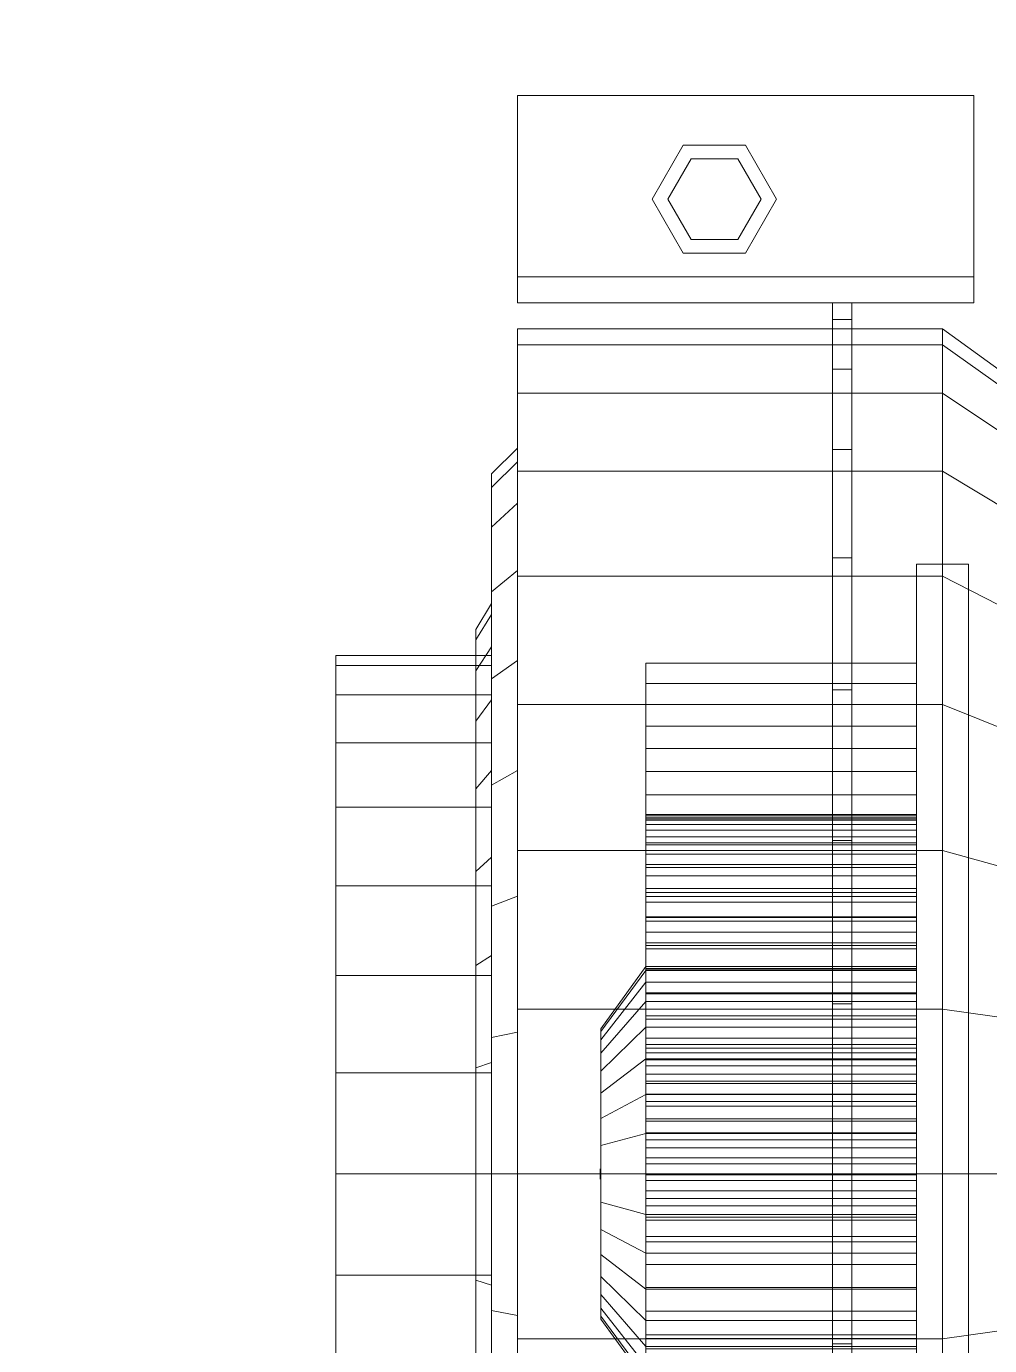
# Model space of a CAD drawing. Header units: millimetres. Extents: x -92759 to 184353, y -15225 to 86714.
# Drawn here: x 53342.9 to 53528.7, y 31057.3 to 31311.7 of the extents above; entities that cross this region are included whole.
import ezdxf

# ---------------------------------------------------------------- set-up
doc = ezdxf.new("R2010")
doc.units = ezdxf.units.MM
doc.layers.add('A-PATT-CONC', color=8, linetype='Continuous')
doc.layers.add('M-ACMV-EAF', color=86, linetype='Continuous')
for name, color, linetype, lineweight in [('HFI 9MM FPB', 94, 'Continuous', 5), ('M-ACMV_FAF', 86, 'Continuous', 9), ('M-ACMV_FCU-1', 86, 'Continuous', 9)]:
    doc.layers.add(name, color=color, linetype=linetype, lineweight=lineweight)

# ---------------------------------------------------------------- blocks, each defined once
blk = doc.blocks.new('RCP_B8L2')
at = {"layer": 'A-PATT-CONC'}
h = blk.add_hatch(dxfattribs=at)
h.set_pattern_fill('ANSI37', color=256, scale=189, angle=45)
h.set_pattern_definition([(90, (-399843.07, -181027.3), (-600.075, 0), []), (180, (-399843.07, -181027.3), (-6e-14, -600.075), [])])
h.paths.add_polyline_path([(-398043.07, -182227.3), (-396843.07, -182227.3), (-396843.07, -183427.3), (-398043.07, -183427.3)], flags=16)
h.paths.add_polyline_path([(-399843.07, -181027.3), (-390243.07, -181027.3), (-390243.07, -189427.3), (-398043.07, -189427.3), (-398043.07, -193627.3), (-399843.07, -193627.3)])
at = {"layer": 'HFI 9MM FPB'}
h = blk.add_hatch(dxfattribs=at)
h.set_pattern_fill('ANSI33', color=256, scale=50)
h.set_pattern_definition([(45, (-381589.02, -647239), (-224.5064, 224.5064), []), (45, (-381364.5, -647239), (-224.5064, 224.5064), [158.75, -79.375])])
h.paths.add_polyline_path([(-397818.07, -194027.3), (-400118.07, -194027.3), (-400118.07, -180627.3), (-389968.07, -180627.3), (-389968.07, -188227.3), (-389818.07, -188227.3), (-389818.07, -180627.3), (-382818.07, -180627.3), (-382818.07, -190027.3), (-397218.07, -190027.3), (-397218.07, -189577.3), (-397818.07, -189577.3)])
h.paths.add_polyline_path([(-399843.07, -181027.3), (-390243.07, -181027.3), (-390243.07, -189427.3), (-398043.07, -189427.3), (-398043.07, -193627.3), (-399843.07, -193627.3)], flags=16)
h.paths.add_polyline_path([(-389318.07, -181127.3), (-383318.07, -181127.3), (-383318.07, -189527.3), (-389318.07, -189527.3)], flags=16)
blk = doc.blocks.new('A$C7b6f4c33')
at = {"layer": 'M-ACMV_FAF', "linetype": 'ByBlock', "lineweight": 5}
for points, invisible_edges in [([(43, 90.400002, -10.400002), (33, 90.400002, -10.400002), (33, 325.599998, -10.400002), (43, 325.599998, -10.400002)], 1), ([(43, 325.599998, -77.599998), (33, 325.599998, -77.599998), (33, 90.400002, -77.599998), (43, 90.400002, -77.599998)], 1), ([(-44, 235.312645, -181.309939), (-44, 261.575681, -173.343135), (-44, 270.377399, -194.592364), (-44, 239.799722, -203.868001)], 14), ([(-44, 261.575681, 85.343135), (-44, 235.312645, 93.309939), (-44, 239.799722, 115.868001), (-44, 270.377399, 106.592364)], 14), ([(-49, 227.509032, -142.078528), (-49, 246.268343, -136.387953), (-49, 259.662263, -168.723737), (-49, 234.337193, -176.406013)], 14), ([(-49, 246.268343, 48.387953), (-49, 227.509032, 54.078528), (-49, 234.337193, 88.406013), (-49, 259.662263, 80.723737)], 14), ([(-52, 227.509032, -142.078528), (-52, 246.268343, -136.387953), (-52, 248.18176, -141.007351), (-52, 228.484484, -146.982454)], 14), ([(-52, 246.268343, 48.387953), (-52, 227.509032, 54.078528), (-52, 228.484484, 58.982454), (-52, 248.18176, 53.007351)], 14), ([(-79, 225.558129, -132.270675), (-79, 242.441509, -127.149158), (-79, 246.268343, -136.387953), (-79, 227.509032, -142.078528)], 14), ([(-79, 242.441509, 39.149158), (-79, 225.558129, 44.270675), (-79, 227.509032, 54.078528), (-79, 246.268343, 48.387953)], 14), ([(-44, 208, -184), (-44, 235.312645, -181.309939), (-44, 239.799722, -203.868001), (-44, 208, -207)], 14), ([(-44, 235.312645, 93.309939), (-44, 208, 96), (-44, 208, 119), (-44, 239.799722, 115.868001)], 14), ([(-49, 208, -144), (-49, 227.509032, -142.078528), (-49, 234.337193, -176.406013), (-49, 208, -179)], 14), ([(-49, 227.509032, 54.078528), (-49, 208, 56), (-49, 208, 91), (-49, 234.337193, 88.406013)], 14), ([(-27.900001, 235.461988, -49.462529), (-27.900001, 236, -44), (-27.900001, 208, -44)], 14), ([(-27.900001, 236, -44), (-27.900001, 235.461988, -38.537471), (-27.900001, 208, -44)], 14), ([(-27.900001, 233.868627, -54.715136), (-27.900001, 235.461988, -49.462529), (-27.900001, 208, -44)], 14), ([(-27.900001, 235.461988, -38.537471), (-27.900001, 233.868627, -33.284864), (-27.900001, 208, -44)], 14), ([(-27.900001, 231.281149, -59.555967), (-27.900001, 233.868627, -54.715136), (-27.900001, 208, -44)], 14), ([(-27.900001, 233.868627, -33.284864), (-27.900001, 231.281149, -28.444033), (-27.900001, 208, -44)], 14), ([(-27.900001, 227.79899, -63.79899), (-27.900001, 231.281149, -59.555967), (-27.900001, 208, -44)], 14), ([(-27.900001, 231.281149, -28.444033), (-27.900001, 227.79899, -24.20101), (-27.900001, 208, -44)], 14), ([(-79, 208, -134), (-79, 225.558129, -132.270675), (-79, 227.509032, -142.078528), (-79, 208, -144)], 14), ([(-79, 225.558129, 44.270675), (-79, 208, 46), (-79, 208, 56), (-79, 227.509032, 54.078528)], 14), ([(-52, 208, -144), (-52, 227.509032, -142.078528), (-52, 228.484484, -146.982454), (-52, 208, -149)], 14), ([(-52, 227.509032, 54.078528), (-52, 208, 56), (-52, 208, 61), (-52, 228.484484, 58.982454)], 14), ([(-27.900001, 223.555967, -67.281149), (-27.900001, 227.79899, -63.79899), (-27.900001, 208, -44)], 14), ([(-27.900001, 227.79899, -24.20101), (-27.900001, 223.555967, -20.718851), (-27.900001, 208, -44)], 14), ([(-27.900001, 218.715136, -69.868627), (-27.900001, 223.555967, -67.281149), (-27.900001, 208, -44)], 14), ([(-27.900001, 223.555967, -20.718851), (-27.900001, 218.715136, -18.131373), (-27.900001, 208, -44)], 14), ([(-27.900001, 213.462529, -71.461988), (-27.900001, 218.715136, -69.868627), (-27.900001, 208, -44)], 14), ([(-27.900001, 218.715136, -18.131373), (-27.900001, 213.462529, -16.538012), (-27.900001, 208, -44)], 14), ([(-27.900001, 208, -72), (-27.900001, 213.462529, -71.461988), (-27.900001, 208, -44)], 14), ([(-27.900001, 213.462529, -16.538012), (-27.900001, 208, -16), (-27.900001, 208, -44)], 14), ([(-28.000001, 208.980785, -44.19509), (-28.000001, 209, -44), (-28.000001, 208, -44)], 14), ([(-28.000001, 209, -44), (-28.000001, 208.980785, -43.80491), (-28.000001, 208, -44)], 14), ([(-28.000001, 208.92388, -44.382683), (-28.000001, 208.980785, -44.19509), (-28.000001, 208, -44)], 14), ([(-28.000001, 208.980785, -43.80491), (-28.000001, 208.92388, -43.617317), (-28.000001, 208, -44)], 14), ([(-28.000001, 208.83147, -44.55557), (-28.000001, 208.92388, -44.382683), (-28.000001, 208, -44)], 14), ([(-28.000001, 208.92388, -43.617317), (-28.000001, 208.83147, -43.44443), (-28.000001, 208, -44)], 14), ([(-28.000001, 208.707107, -44.707107), (-28.000001, 208.83147, -44.55557), (-28.000001, 208, -44)], 14), ([(-28.000001, 208.83147, -43.44443), (-28.000001, 208.707107, -43.292893), (-28.000001, 208, -44)], 14), ([(-28.000001, 208.55557, -44.83147), (-28.000001, 208.707107, -44.707107), (-28.000001, 208, -44)], 14), ([(-28.000001, 208.707107, -43.292893), (-28.000001, 208.55557, -43.16853), (-28.000001, 208, -44)], 14), ([(-79, 208, 46), (-79, 190.441871, 44.270675), (-79, 188.490968, 54.078528), (-79, 208, 56)], 14), ([(-79, 190.441871, -132.270675), (-79, 208, -134), (-79, 208, -144), (-79, 188.490968, -142.078528)], 14), ([(-52, 208, 56), (-52, 188.490968, 54.078528), (-52, 187.515516, 58.982454), (-52, 208, 61)], 14), ([(-52, 188.490968, -142.078528), (-52, 208, -144), (-52, 208, -149), (-52, 187.515516, -146.982454)], 14), ([(-49, 208, 56), (-49, 188.490968, 54.078528), (-49, 181.662807, 88.406013), (-49, 208, 91)], 14), ([(-49, 188.490968, -142.078528), (-49, 208, -144), (-49, 208, -179), (-49, 181.662807, -176.406013)], 14), ([(-44, 208, 96), (-44, 180.687355, 93.309939), (-44, 176.200278, 115.868001), (-44, 208, 119)], 14), ([(-44, 180.687355, -181.309939), (-44, 208, -184), (-44, 208, -207), (-44, 176.200278, -203.868001)], 14), ([(-28.000001, 208.382683, -44.92388), (-28.000001, 208.55557, -44.83147), (-28.000001, 208, -44)], 14), ([(-28.000001, 208.55557, -43.16853), (-28.000001, 208.382683, -43.07612), (-28.000001, 208, -44)], 14), ([(-28.000001, 208.19509, -44.980785), (-28.000001, 208.382683, -44.92388), (-28.000001, 208, -44)], 14), ([(-28.000001, 208.382683, -43.07612), (-28.000001, 208.19509, -43.019215), (-28.000001, 208, -44)], 14), ([(-28.000001, 208, -45), (-28.000001, 208.19509, -44.980785), (-28.000001, 208, -44)], 14), ([(-28.000001, 208.19509, -43.019215), (-28.000001, 208, -43), (-28.000001, 208, -44)], 14), ([(-28.000001, 208, -43), (-28.000001, 207.80491, -43.019215), (-28.000001, 208, -44)], 14), ([(-28.000001, 207.80491, -43.019215), (-28.000001, 207.617317, -43.07612), (-28.000001, 208, -44)], 14), ([(-28.000001, 207.617317, -43.07612), (-28.000001, 207.44443, -43.16853), (-28.000001, 208, -44)], 14), ([(-28.000001, 207.44443, -43.16853), (-28.000001, 207.292893, -43.292893), (-28.000001, 208, -44)], 14), ([(-28.000001, 207.292893, -43.292893), (-28.000001, 207.16853, -43.44443), (-28.000001, 208, -44)], 14), ([(-28.000001, 207.16853, -43.44443), (-28.000001, 207.07612, -43.617317), (-28.000001, 208, -44)], 14), ([(-28.000001, 207.07612, -43.617317), (-28.000001, 207.019215, -43.80491), (-28.000001, 208, -44)], 14), ([(-28.000001, 207.019215, -43.80491), (-28.000001, 207, -44), (-28.000001, 208, -44)], 14), ([(-28.000001, 207, -44), (-28.000001, 207.019215, -44.19509), (-28.000001, 208, -44)], 14), ([(-28.000001, 207.019215, -44.19509), (-28.000001, 207.07612, -44.382683), (-28.000001, 208, -44)], 14), ([(-28.000001, 207.07612, -44.382683), (-28.000001, 207.16853, -44.55557), (-28.000001, 208, -44)], 14), ([(-28.000001, 207.16853, -44.55557), (-28.000001, 207.292893, -44.707107), (-28.000001, 208, -44)], 14), ([(-28.000001, 207.292893, -44.707107), (-28.000001, 207.44443, -44.83147), (-28.000001, 208, -44)], 14), ([(-28.000001, 207.44443, -44.83147), (-28.000001, 207.617317, -44.92388), (-28.000001, 208, -44)], 14), ([(-28.000001, 207.617317, -44.92388), (-28.000001, 207.80491, -44.980785), (-28.000001, 208, -44)], 14), ([(-28.000001, 207.80491, -44.980785), (-28.000001, 208, -45), (-28.000001, 208, -44)], 14), ([(-27.900001, 208, -16), (-27.900001, 202.537471, -16.538012), (-27.900001, 208, -44)], 14), ([(-27.900001, 202.537471, -16.538012), (-27.900001, 197.284864, -18.131373), (-27.900001, 208, -44)], 14), ([(-27.900001, 197.284864, -18.131373), (-27.900001, 192.444033, -20.718851), (-27.900001, 208, -44)], 14), ([(-27.900001, 192.444033, -20.718851), (-27.900001, 188.20101, -24.20101), (-27.900001, 208, -44)], 14), ([(-27.900001, 188.20101, -24.20101), (-27.900001, 184.718851, -28.444033), (-27.900001, 208, -44)], 14), ([(-27.900001, 184.718851, -28.444033), (-27.900001, 182.131373, -33.284864), (-27.900001, 208, -44)], 14), ([(-27.900001, 182.131373, -33.284864), (-27.900001, 180.538012, -38.537471), (-27.900001, 208, -44)], 14), ([(-27.900001, 180.538012, -38.537471), (-27.900001, 180, -44), (-27.900001, 208, -44)], 14), ([(-27.900001, 180, -44), (-27.900001, 180.538012, -49.462529), (-27.900001, 208, -44)], 14), ([(-27.900001, 180.538012, -49.462529), (-27.900001, 182.131373, -54.715136), (-27.900001, 208, -44)], 14), ([(-27.900001, 182.131373, -54.715136), (-27.900001, 184.718851, -59.555967), (-27.900001, 208, -44)], 14), ([(-27.900001, 184.718851, -59.555967), (-27.900001, 188.20101, -63.79899), (-27.900001, 208, -44)], 14), ([(-27.900001, 188.20101, -63.79899), (-27.900001, 192.444033, -67.281149), (-27.900001, 208, -44)], 14), ([(-27.900001, 192.444033, -67.281149), (-27.900001, 197.284864, -69.868627), (-27.900001, 208, -44)], 14), ([(-27.900001, 197.284864, -69.868627), (-27.900001, 202.537471, -71.461988), (-27.900001, 208, -44)], 14), ([(-27.900001, 202.537471, -71.461988), (-27.900001, 208, -72), (-27.900001, 208, -44)], 14), ([(-79, 190.441871, 44.270675), (-79, 173.558491, 39.149158), (-79, 169.731657, 48.387953), (-79, 188.490968, 54.078528)], 14), ([(-79, 173.558491, -127.149158), (-79, 190.441871, -132.270675), (-79, 188.490968, -142.078528), (-79, 169.731657, -136.387953)], 14), ([(-52, 188.490968, 54.078528), (-52, 169.731657, 48.387953), (-52, 167.81824, 53.007351), (-52, 187.515516, 58.982454)], 14), ([(-52, 169.731657, -136.387953), (-52, 188.490968, -142.078528), (-52, 187.515516, -146.982454), (-52, 167.81824, -141.007351)], 14), ([(-49, 188.490968, 54.078528), (-49, 169.731657, 48.387953), (-49, 156.337737, 80.723737), (-49, 181.662807, 88.406013)], 14), ([(-49, 169.731657, -136.387953), (-49, 188.490968, -142.078528), (-49, 181.662807, -176.406013), (-49, 156.337737, -168.723737)], 14), ([(-44, 180.687355, 93.309939), (-44, 154.424319, 85.343135), (-44, 145.622601, 106.592364), (-44, 176.200278, 115.868001)], 14), ([(-44, 154.424319, -173.343135), (-44, 180.687355, -181.309939), (-44, 176.200278, -203.868001), (-44, 145.622601, -194.592364)], 14), ([(-79, 173.558491, 39.149158), (-79, 157.998679, 30.832265), (-79, 152.442977, 39.146961), (-79, 169.731657, 48.387953)], 14), ([(-79, 157.998679, -118.832265), (-79, 173.558491, -127.149158), (-79, 169.731657, -136.387953), (-79, 152.442977, -127.146961)], 14), ([(-52, 169.731657, 48.387953), (-52, 152.442977, 39.146961), (-52, 149.665126, 43.304309), (-52, 167.81824, 53.007351)], 14), ([(-52, 152.442977, -127.146961), (-52, 169.731657, -136.387953), (-52, 167.81824, -141.007351), (-52, 149.665126, -131.304309)], 14), ([(-49, 169.731657, 48.387953), (-49, 152.442977, 39.146961), (-49, 132.998019, 68.248398), (-49, 156.337737, 80.723737)], 14), ([(-49, 152.442977, -127.146961), (-49, 169.731657, -136.387953), (-49, 156.337737, -168.723737), (-49, 132.998019, -156.248398)], 14), ([(-79, 157.998679, 30.832265), (-79, 144.36039, 19.63961), (-79, 137.289322, 26.710678), (-79, 152.442977, 39.146961)], 14), ([(-79, 144.36039, -107.63961), (-79, 157.998679, -118.832265), (-79, 152.442977, -127.146961), (-79, 137.289322, -114.710678)], 14), ([(-44, 154.424319, 85.343135), (-44, 130.220167, 72.405746), (-44, 117.442052, 91.529547), (-44, 145.622601, 106.592364)], 14), ([(-44, 130.220167, -160.405746), (-44, 154.424319, -173.343135), (-44, 145.622601, -194.592364), (-44, 117.442052, -179.529547)], 14), ([(-52, 152.442977, 39.146961), (-52, 137.289322, 26.710678), (-52, 133.753788, 30.246212), (-52, 149.665126, 43.304309)], 14), ([(-52, 137.289322, -114.710678), (-52, 152.442977, -127.146961), (-52, 149.665126, -131.304309), (-52, 133.753788, -118.246212)], 14), ([(-49, 152.442977, 39.146961), (-49, 137.289322, 26.710678), (-49, 112.540585, 51.459415), (-49, 132.998019, 68.248398)], 14), ([(-49, 137.289322, -114.710678), (-49, 152.442977, -127.146961), (-49, 132.998019, -156.248398), (-49, 112.540585, -139.459415)], 14), ([(-79, 144.36039, 19.63961), (-79, 133.167735, 6.001321), (-79, 124.853039, 11.557023), (-79, 137.289322, 26.710678)], 14), ([(-79, 133.167735, -94.001321), (-79, 144.36039, -107.63961), (-79, 137.289322, -114.710678), (-79, 124.853039, -99.557023)], 14), ([(-52, 137.289322, 26.710678), (-52, 124.853039, 11.557023), (-52, 120.695691, 14.334874), (-52, 133.753788, 30.246212)], 14), ([(-52, 124.853039, -99.557023), (-52, 137.289322, -114.710678), (-52, 133.753788, -118.246212), (-52, 120.695691, -102.334874)], 14), ([(-49, 137.289322, 26.710678), (-49, 124.853039, 11.557023), (-49, 95.751602, 31.001981), (-49, 112.540585, 51.459415)], 14), ([(-49, 124.853039, -99.557023), (-49, 137.289322, -114.710678), (-49, 112.540585, -139.459415), (-49, 95.751602, -119.001981)], 14), ([(-79, 133.167735, 6.001321), (-79, 124.850842, -9.558491), (-79, 115.612047, -5.731657), (-79, 124.853039, 11.557023)], 14), ([(-79, 124.850842, -78.441509), (-79, 133.167735, -94.001321), (-79, 124.853039, -99.557023), (-79, 115.612047, -82.268343)], 14), ([(-44, 130.220167, 72.405746), (-44, 109.005051, 54.994949), (-44, 92.741595, 71.258405), (-44, 117.442052, 91.529547)], 14), ([(-44, 109.005051, -142.994949), (-44, 130.220167, -160.405746), (-44, 117.442052, -179.529547), (-44, 92.741595, -159.258405)], 14), ([(-79, 124.850842, -9.558491), (-79, 119.729325, -26.441871), (-79, 109.921472, -24.490968), (-79, 115.612047, -5.731657)], 14), ([(-79, 119.729325, -61.558129), (-79, 124.850842, -78.441509), (-79, 115.612047, -82.268343), (-79, 109.921472, -63.509032)], 14), ([(-52, 124.853039, 11.557023), (-52, 115.612047, -5.731657), (-52, 110.992649, -3.81824), (-52, 120.695691, 14.334874)], 14), ([(-52, 115.612047, -82.268343), (-52, 124.853039, -99.557023), (-52, 120.695691, -102.334874), (-52, 110.992649, -84.18176)], 14), ([(-49, 124.853039, 11.557023), (-49, 115.612047, -5.731657), (-49, 83.276263, 7.662263), (-49, 95.751602, 31.001981)], 14), ([(-49, 115.612047, -82.268343), (-49, 124.853039, -99.557023), (-49, 95.751602, -119.001981), (-49, 83.276263, -95.662263)], 14), ([(-79, 119.729325, -26.441871), (-79, 118, -44), (-79, 108, -44), (-79, 109.921472, -24.490968)], 14), ([(-79, 118, -44), (-79, 119.729325, -61.558129), (-79, 109.921472, -63.509032), (-79, 108, -44)], 14), ([(-52, 115.612047, -5.731657), (-52, 109.921472, -24.490968), (-52, 105.017546, -23.515516), (-52, 110.992649, -3.81824)], 14), ([(-52, 109.921472, -63.509032), (-52, 115.612047, -82.268343), (-52, 110.992649, -84.18176), (-52, 105.017546, -64.484484)], 14), ([(-49, 115.612047, -5.731657), (-49, 109.921472, -24.490968), (-49, 75.593987, -17.662807), (-49, 83.276263, 7.662263)], 14), ([(-49, 109.921472, -63.509032), (-49, 115.612047, -82.268343), (-49, 83.276263, -95.662263), (-49, 75.593987, -70.337193)], 14), ([(-52, 109.921472, -24.490968), (-52, 108, -44), (-52, 103, -44), (-52, 105.017546, -23.515516)], 14), ([(-52, 108, -44), (-52, 109.921472, -63.509032), (-52, 105.017546, -64.484484), (-52, 103, -44)], 14), ([(-49, 109.921472, -24.490968), (-49, 108, -44), (-49, 73, -44), (-49, 75.593987, -17.662807)], 14), ([(-49, 108, -44), (-49, 109.921472, -63.509032), (-49, 75.593987, -70.337193), (-49, 73, -44)], 14), ([(-44, 109.005051, 54.994949), (-44, 91.594254, 33.779833), (-44, 72.470453, 46.557948), (-44, 92.741595, 71.258405)], 14), ([(-44, 91.594254, -121.779833), (-44, 109.005051, -142.994949), (-44, 92.741595, -159.258405), (-44, 72.470453, -134.557948)], 14), ([(-44, 91.594254, 33.779833), (-44, 78.656865, 9.575681), (-44, 57.407636, 18.377399), (-44, 72.470453, 46.557948)], 14), ([(-44, 78.656865, -97.575681), (-44, 91.594254, -121.779833), (-44, 72.470453, -134.557948), (-44, 57.407636, -106.377399)], 14), ([(43, 90.400002, -77.599998), (33, 90.400002, -77.599998), (33, 90.400002, -10.400002), (43, 90.400002, -10.400002)], 1), ([(-44, 78.656865, 9.575681), (-44, 70.690061, -16.687355), (-44, 48.131999, -12.200278), (-44, 57.407636, 18.377399)], 14), ([(-44, 70.690061, -71.312645), (-44, 78.656865, -97.575681), (-44, 57.407636, -106.377399), (-44, 48.131999, -75.799722)], 14), ([(-44, 70.690061, -16.687355), (-44, 68, -44), (-44, 45, -44), (-44, 48.131999, -12.200278)], 14), ([(-44, 68, -44), (-44, 70.690061, -71.312645), (-44, 48.131999, -75.799722), (-44, 45, -44)], 14), ([(44, 40, -58), (-44, 40, -58), (-44, 40, -30), (44, 40, -30)], 1), ([(44, 35, -88), (-44, 35, -88), (-44, 40, -58), (44, 40, -58)], 1), ([(44, 40, -30), (-44, 40, -30), (-44, 35), (44, 35)], 1), ([(44, 0, -88), (-44, 0, -88), (-44, 35, -88), (44, 35, -88)], 1), ([(44, 35), (-44, 35), (-44, 0), (44, 0)], 1), ([(-12, 30.392305, -88), (-18, 20, -88), (-6, 20, -88)], 14), ([(-12, 30.392305, -98), (-18, 20, -98), (-18, 20, -88), (-12, 30.392305, -88)], 5), ([(-18, 20, -98), (-12, 30.392305, -98), (-6, 20, -98)], 14), ([(0, 30.392305, -88), (-12, 30.392305, -88), (-6, 20, -88)], 14), ([(0, 30.392305, -98), (-12, 30.392305, -98), (-12, 30.392305, -88), (0, 30.392305, -88)], 5), ([(-12, 30.392305, -98), (0, 30.392305, -98), (-6, 20, -98)], 14), ([(6, 20, -88), (0, 30.392305, -88), (-6, 20, -88)], 14), ([(0, 30.392305, -98), (6, 20, -98), (-6, 20, -98)], 14), ([(6, 20, -98), (0, 30.392305, -98), (0, 30.392305, -88), (6, 20, -88)], 5), ([(-10.5, 27.794229, -98), (-15, 20, -98), (-6, 20, -98)], 14), ([(-10.5, 27.794229, -106), (-15, 20, -106), (-15, 20, -98), (-10.5, 27.794229, -98)], 5), ([(-15, 20, -106), (-10.5, 27.794229, -106), (-6, 20, -106)], 14), ([(-1.5, 27.794229, -98), (-10.5, 27.794229, -98), (-6, 20, -98)], 14), ([(-1.5, 27.794229, -106), (-10.5, 27.794229, -106), (-10.5, 27.794229, -98), (-1.5, 27.794229, -98)], 5), ([(-10.5, 27.794229, -106), (-1.5, 27.794229, -106), (-6, 20, -106)], 14), ([(3, 20, -98), (-1.5, 27.794229, -98), (-6, 20, -98)], 14), ([(-1.5, 27.794229, -106), (3, 20, -106), (-6, 20, -106)], 14), ([(3, 20, -106), (-1.5, 27.794229, -106), (-1.5, 27.794229, -98), (3, 20, -98)], 5), ([(-18, 20, -88), (-12, 9.607695, -88), (-6, 20, -88)], 14), ([(-18, 20, -98), (-12, 9.607695, -98), (-12, 9.607695, -88), (-18, 20, -88)], 5), ([(-12, 9.607695, -98), (-18, 20, -98), (-6, 20, -98)], 14), ([(-15, 20, -98), (-10.5, 12.205771, -98), (-6, 20, -98)], 14), ([(-15, 20, -106), (-10.5, 12.205771, -106), (-10.5, 12.205771, -98), (-15, 20, -98)], 5), ([(-10.5, 12.205771, -106), (-15, 20, -106), (-6, 20, -106)], 14), ([(-12, 9.607695, -88), (0, 9.607695, -88), (-6, 20, -88)], 14), ([(0, 9.607695, -98), (-12, 9.607695, -98), (-6, 20, -98)], 14), ([(-10.5, 12.205771, -98), (-1.5, 12.205771, -98), (-6, 20, -98)], 14), ([(-1.5, 12.205771, -106), (-10.5, 12.205771, -106), (-6, 20, -106)], 14), ([(0, 9.607695, -88), (6, 20, -88), (-6, 20, -88)], 14), ([(6, 20, -98), (0, 9.607695, -98), (-6, 20, -98)], 14), ([(-1.5, 12.205771, -98), (3, 20, -98), (-6, 20, -98)], 14), ([(3, 20, -106), (-1.5, 12.205771, -106), (-6, 20, -106)], 14), ([(-1.5, 12.205771, -106), (3, 20, -106), (3, 20, -98), (-1.5, 12.205771, -98)], 5), ([(0, 9.607695, -98), (6, 20, -98), (6, 20, -88), (0, 9.607695, -88)], 5), ([(-10.5, 12.205771, -106), (-1.5, 12.205771, -106), (-1.5, 12.205771, -98), (-10.5, 12.205771, -98)], 5), ([(-12, 9.607695, -98), (0, 9.607695, -98), (0, 9.607695, -88), (-12, 9.607695, -88)], 5), ([(44, 0), (-44, 0), (-44, 0, -88), (44, 0, -88)], 1)]:
    blk.add_3dface(points, dxfattribs=dict(at, invisible_edges=invisible_edges))
mesh = blk.add_polymesh((2, 33), dxfattribs=at)
for k, corner in enumerate([(16.75, 376, -44), (16.75, 372.771927, -11.224826), (16.75, 363.211761, 20.290817), (16.75, 347.686895, 49.335799), (16.75, 326.793939, 74.793939), (16.75, 301.335799, 95.686895), (16.75, 272.290817, 111.211761), (16.75, 240.775174, 120.771927), (16.75, 208, 124), (16.75, 175.224826, 120.771927), (16.75, 143.709183, 111.211761), (16.75, 114.664201, 95.686895), (16.75, 89.206061, 74.793939), (16.75, 68.313105, 49.335799), (16.75, 52.788239, 20.290817), (16.75, 43.228073, -11.224826), (16.75, 40, -44), (16.75, 43.228073, -76.775174), (16.75, 52.788239, -108.290817), (16.75, 68.313105, -137.335799), (16.75, 89.206061, -162.793939), (16.75, 114.664201, -183.686895), (16.75, 143.709183, -199.211761), (16.75, 175.224826, -208.771927), (16.75, 208, -212), (16.75, 240.775174, -208.771927), (16.75, 272.290817, -199.211761), (16.75, 301.335799, -183.686895), (16.75, 326.793939, -162.793939), (16.75, 347.686895, -137.335799), (16.75, 363.211761, -108.290817), (16.75, 372.771927, -76.775174), (16.75, 376, -44), (16.75, 371, -44), (16.75, 367.868001, -12.200278), (16.75, 358.592364, 18.377399), (16.75, 343.529547, 46.557948), (16.75, 323.258405, 71.258405), (16.75, 298.557948, 91.529547), (16.75, 270.377399, 106.592364), (16.75, 239.799722, 115.868001), (16.75, 208, 119), (16.75, 176.200278, 115.868001), (16.75, 145.622601, 106.592364), (16.75, 117.442052, 91.529547), (16.75, 92.741595, 71.258405), (16.75, 72.470453, 46.557948), (16.75, 57.407636, 18.377399), (16.75, 48.131999, -12.200278), (16.75, 45, -44), (16.75, 48.131999, -75.799722), (16.75, 57.407636, -106.377399), (16.75, 72.470453, -134.557948), (16.75, 92.741595, -159.258405), (16.75, 117.442052, -179.529547), (16.75, 145.622601, -194.592364), (16.75, 176.200278, -203.868001), (16.75, 208, -207), (16.75, 239.799722, -203.868001), (16.75, 270.377399, -194.592364), (16.75, 298.557948, -179.529547), (16.75, 323.258405, -159.258405), (16.75, 343.529547, -134.557948), (16.75, 358.592364, -106.377399), (16.75, 367.868001, -75.799722), (16.75, 371, -44)]):
    mesh.set_mesh_vertex(divmod(k, 33), corner)
mesh = blk.add_polymesh((2, 33), dxfattribs=at)
for k, corner in enumerate([(20.5, 376, -44), (20.5, 372.771927, -11.224826), (20.5, 363.211761, 20.290817), (20.5, 347.686895, 49.335799), (20.5, 326.793939, 74.793939), (20.5, 301.335799, 95.686895), (20.5, 272.290817, 111.211761), (20.5, 240.775174, 120.771927), (20.5, 208, 124), (20.5, 175.224826, 120.771927), (20.5, 143.709183, 111.211761), (20.5, 114.664201, 95.686895), (20.5, 89.206061, 74.793939), (20.5, 68.313105, 49.335799), (20.5, 52.788239, 20.290817), (20.5, 43.228073, -11.224826), (20.5, 40, -44), (20.5, 43.228073, -76.775174), (20.5, 52.788239, -108.290817), (20.5, 68.313105, -137.335799), (20.5, 89.206061, -162.793939), (20.5, 114.664201, -183.686895), (20.5, 143.709183, -199.211761), (20.5, 175.224826, -208.771927), (20.5, 208, -212), (20.5, 240.775174, -208.771927), (20.5, 272.290817, -199.211761), (20.5, 301.335799, -183.686895), (20.5, 326.793939, -162.793939), (20.5, 347.686895, -137.335799), (20.5, 363.211761, -108.290817), (20.5, 372.771927, -76.775174), (20.5, 376, -44), (16.75, 376, -44), (16.75, 372.771927, -11.224826), (16.75, 363.211761, 20.290817), (16.75, 347.686895, 49.335799), (16.75, 326.793939, 74.793939), (16.75, 301.335799, 95.686895), (16.75, 272.290817, 111.211761), (16.75, 240.775174, 120.771927), (16.75, 208, 124), (16.75, 175.224826, 120.771927), (16.75, 143.709183, 111.211761), (16.75, 114.664201, 95.686895), (16.75, 89.206061, 74.793939), (16.75, 68.313105, 49.335799), (16.75, 52.788239, 20.290817), (16.75, 43.228073, -11.224826), (16.75, 40, -44), (16.75, 43.228073, -76.775174), (16.75, 52.788239, -108.290817), (16.75, 68.313105, -137.335799), (16.75, 89.206061, -162.793939), (16.75, 114.664201, -183.686895), (16.75, 143.709183, -199.211761), (16.75, 175.224826, -208.771927), (16.75, 208, -212), (16.75, 240.775174, -208.771927), (16.75, 272.290817, -199.211761), (16.75, 301.335799, -183.686895), (16.75, 326.793939, -162.793939), (16.75, 347.686895, -137.335799), (16.75, 363.211761, -108.290817), (16.75, 372.771927, -76.775174), (16.75, 376, -44)]):
    mesh.set_mesh_vertex(divmod(k, 33), corner)
mesh = blk.add_polymesh((2, 33), dxfattribs=at)
for k, corner in enumerate([(20.5, 371, -44), (20.5, 367.868001, -12.200278), (20.5, 358.592364, 18.377399), (20.5, 343.529547, 46.557948), (20.5, 323.258405, 71.258405), (20.5, 298.557948, 91.529547), (20.5, 270.377399, 106.592364), (20.5, 239.799722, 115.868001), (20.5, 208, 119), (20.5, 176.200278, 115.868001), (20.5, 145.622601, 106.592364), (20.5, 117.442052, 91.529547), (20.5, 92.741595, 71.258405), (20.5, 72.470453, 46.557948), (20.5, 57.407636, 18.377399), (20.5, 48.131999, -12.200278), (20.5, 45, -44), (20.5, 48.131999, -75.799722), (20.5, 57.407636, -106.377399), (20.5, 72.470453, -134.557948), (20.5, 92.741595, -159.258405), (20.5, 117.442052, -179.529547), (20.5, 145.622601, -194.592364), (20.5, 176.200278, -203.868001), (20.5, 208, -207), (20.5, 239.799722, -203.868001), (20.5, 270.377399, -194.592364), (20.5, 298.557948, -179.529547), (20.5, 323.258405, -159.258405), (20.5, 343.529547, -134.557948), (20.5, 358.592364, -106.377399), (20.5, 367.868001, -75.799722), (20.5, 371, -44), (20.5, 376, -44), (20.5, 372.771927, -11.224826), (20.5, 363.211761, 20.290817), (20.5, 347.686895, 49.335799), (20.5, 326.793939, 74.793939), (20.5, 301.335799, 95.686895), (20.5, 272.290817, 111.211761), (20.5, 240.775174, 120.771927), (20.5, 208, 124), (20.5, 175.224826, 120.771927), (20.5, 143.709183, 111.211761), (20.5, 114.664201, 95.686895), (20.5, 89.206061, 74.793939), (20.5, 68.313105, 49.335799), (20.5, 52.788239, 20.290817), (20.5, 43.228073, -11.224826), (20.5, 40, -44), (20.5, 43.228073, -76.775174), (20.5, 52.788239, -108.290817), (20.5, 68.313105, -137.335799), (20.5, 89.206061, -162.793939), (20.5, 114.664201, -183.686895), (20.5, 143.709183, -199.211761), (20.5, 175.224826, -208.771927), (20.5, 208, -212), (20.5, 240.775174, -208.771927), (20.5, 272.290817, -199.211761), (20.5, 301.335799, -183.686895), (20.5, 326.793939, -162.793939), (20.5, 347.686895, -137.335799), (20.5, 363.211761, -108.290817), (20.5, 372.771927, -76.775174), (20.5, 376, -44)]):
    mesh.set_mesh_vertex(divmod(k, 33), corner)
mesh = blk.add_polymesh((2, 32), dxfattribs=dict(at, n_close=True))
for k, corner in enumerate([(-44, 208, 119), (-44, 176.200278, 115.868001), (-44, 145.622601, 106.592364), (-44, 117.442052, 91.529547), (-44, 92.741595, 71.258405), (-44, 72.470453, 46.557948), (-44, 57.407636, 18.377399), (-44, 48.131999, -12.200278), (-44, 45, -44), (-44, 48.131999, -75.799722), (-44, 57.407636, -106.377399), (-44, 72.470453, -134.557948), (-44, 92.741595, -159.258405), (-44, 117.442052, -179.529547), (-44, 145.622601, -194.592364), (-44, 176.200278, -203.868001), (-44, 208, -207), (-44, 239.799722, -203.868001), (-44, 270.377399, -194.592364), (-44, 298.557948, -179.529547), (-44, 323.258405, -159.258405), (-44, 343.529547, -134.557948), (-44, 358.592364, -106.377399), (-44, 367.868001, -75.799722), (-44, 371, -44), (-44, 367.868001, -12.200278), (-44, 358.592364, 18.377399), (-44, 343.529547, 46.557948), (-44, 323.258405, 71.258405), (-44, 298.557948, 91.529547), (-44, 270.377399, 106.592364), (-44, 239.799722, 115.868001), (38, 208, 119), (38, 176.200278, 115.868001), (38, 145.622601, 106.592364), (38, 117.442052, 91.529547), (38, 92.741595, 71.258405), (38, 72.470453, 46.557948), (38, 57.407636, 18.377399), (38, 48.131999, -12.200278), (38, 45, -44), (38, 48.131999, -75.799722), (38, 57.407636, -106.377399), (38, 72.470453, -134.557948), (38, 92.741595, -159.258405), (38, 117.442052, -179.529547), (38, 145.622601, -194.592364), (38, 176.200278, -203.868001), (38, 208, -207), (38, 239.799722, -203.868001), (38, 270.377399, -194.592364), (38, 298.557948, -179.529547), (38, 323.258405, -159.258405), (38, 343.529547, -134.557948), (38, 358.592364, -106.377399), (38, 367.868001, -75.799722), (38, 371, -44), (38, 367.868001, -12.200278), (38, 358.592364, 18.377399), (38, 343.529547, 46.557948), (38, 323.258405, 71.258405), (38, 298.557948, 91.529547), (38, 270.377399, 106.592364), (38, 239.799722, 115.868001)]):
    mesh.set_mesh_vertex(divmod(k, 32), corner)
mesh = blk.add_polymesh((2, 33), dxfattribs=at)
for k, corner in enumerate([(16.75, 371, -44), (16.75, 367.868001, -12.200278), (16.75, 358.592364, 18.377399), (16.75, 343.529547, 46.557948), (16.75, 323.258405, 71.258405), (16.75, 298.557948, 91.529547), (16.75, 270.377399, 106.592364), (16.75, 239.799722, 115.868001), (16.75, 208, 119), (16.75, 176.200278, 115.868001), (16.75, 145.622601, 106.592364), (16.75, 117.442052, 91.529547), (16.75, 92.741595, 71.258405), (16.75, 72.470453, 46.557948), (16.75, 57.407636, 18.377399), (16.75, 48.131999, -12.200278), (16.75, 45, -44), (16.75, 48.131999, -75.799722), (16.75, 57.407636, -106.377399), (16.75, 72.470453, -134.557948), (16.75, 92.741595, -159.258405), (16.75, 117.442052, -179.529547), (16.75, 145.622601, -194.592364), (16.75, 176.200278, -203.868001), (16.75, 208, -207), (16.75, 239.799722, -203.868001), (16.75, 270.377399, -194.592364), (16.75, 298.557948, -179.529547), (16.75, 323.258405, -159.258405), (16.75, 343.529547, -134.557948), (16.75, 358.592364, -106.377399), (16.75, 367.868001, -75.799722), (16.75, 371, -44), (20.5, 371, -44), (20.5, 367.868001, -12.200278), (20.5, 358.592364, 18.377399), (20.5, 343.529547, 46.557948), (20.5, 323.258405, 71.258405), (20.5, 298.557948, 91.529547), (20.5, 270.377399, 106.592364), (20.5, 239.799722, 115.868001), (20.5, 208, 119), (20.5, 176.200278, 115.868001), (20.5, 145.622601, 106.592364), (20.5, 117.442052, 91.529547), (20.5, 92.741595, 71.258405), (20.5, 72.470453, 46.557948), (20.5, 57.407636, 18.377399), (20.5, 48.131999, -12.200278), (20.5, 45, -44), (20.5, 48.131999, -75.799722), (20.5, 57.407636, -106.377399), (20.5, 72.470453, -134.557948), (20.5, 92.741595, -159.258405), (20.5, 117.442052, -179.529547), (20.5, 145.622601, -194.592364), (20.5, 176.200278, -203.868001), (20.5, 208, -207), (20.5, 239.799722, -203.868001), (20.5, 270.377399, -194.592364), (20.5, 298.557948, -179.529547), (20.5, 323.258405, -159.258405), (20.5, 343.529547, -134.557948), (20.5, 358.592364, -106.377399), (20.5, 367.868001, -75.799722), (20.5, 371, -44)]):
    mesh.set_mesh_vertex(divmod(k, 33), corner)
mesh = blk.add_polymesh((2, 32), dxfattribs=dict(at, n_close=True))
for k, corner in enumerate([(38, 208, 119), (38, 176.200278, 115.868001), (38, 145.622601, 106.592364), (38, 117.442052, 91.529547), (38, 92.741595, 71.258405), (38, 72.470453, 46.557948), (38, 57.407636, 18.377399), (38, 48.131999, -12.200278), (38, 45, -44), (38, 48.131999, -75.799722), (38, 57.407636, -106.377399), (38, 72.470453, -134.557948), (38, 92.741595, -159.258405), (38, 117.442052, -179.529547), (38, 145.622601, -194.592364), (38, 176.200278, -203.868001), (38, 208, -207), (38, 239.799722, -203.868001), (38, 270.377399, -194.592364), (38, 298.557948, -179.529547), (38, 323.258405, -159.258405), (38, 343.529547, -134.557948), (38, 358.592364, -106.377399), (38, 367.868001, -75.799722), (38, 371, -44), (38, 367.868001, -12.200278), (38, 358.592364, 18.377399), (38, 343.529547, 46.557948), (38, 323.258405, 71.258405), (38, 298.557948, 91.529547), (38, 270.377399, 106.592364), (38, 239.799722, 115.868001), (125, 208, 56), (125, 188.490968, 54.078528), (125, 169.731657, 48.387953), (125, 152.442977, 39.146961), (125, 137.289322, 26.710678), (125, 124.853039, 11.557023), (125, 115.612047, -5.731657), (125, 109.921472, -24.490968), (125, 108, -44), (125, 109.921472, -63.509032), (125, 115.612047, -82.268343), (125, 124.853039, -99.557023), (125, 137.289322, -114.710678), (125, 152.442977, -127.146961), (125, 169.731657, -136.387953), (125, 188.490968, -142.078528), (125, 208, -144), (125, 227.509032, -142.078528), (125, 246.268343, -136.387953), (125, 263.557023, -127.146961), (125, 278.710678, -114.710678), (125, 291.146961, -99.557023), (125, 300.387953, -82.268343), (125, 306.078528, -63.509032), (125, 308, -44), (125, 306.078528, -24.490968), (125, 300.387953, -5.731657), (125, 291.146961, 11.557023), (125, 278.710678, 26.710678), (125, 263.557023, 39.146961), (125, 246.268343, 48.387953), (125, 227.509032, 54.078528)]):
    mesh.set_mesh_vertex(divmod(k, 32), corner)
mesh = blk.add_polymesh((2, 32), dxfattribs=dict(at, n_close=True))
for k, corner in enumerate([(-49, 208, 91), (-49, 181.662807, 88.406013), (-49, 156.337737, 80.723737), (-49, 132.998019, 68.248398), (-49, 112.540585, 51.459415), (-49, 95.751602, 31.001981), (-49, 83.276263, 7.662263), (-49, 75.593987, -17.662807), (-49, 73, -44), (-49, 75.593987, -70.337193), (-49, 83.276263, -95.662263), (-49, 95.751602, -119.001981), (-49, 112.540585, -139.459415), (-49, 132.998019, -156.248398), (-49, 156.337737, -168.723737), (-49, 181.662807, -176.406013), (-49, 208, -179), (-49, 234.337193, -176.406013), (-49, 259.662263, -168.723737), (-49, 283.001981, -156.248398), (-49, 303.459415, -139.459415), (-49, 320.248398, -119.001981), (-49, 332.723737, -95.662263), (-49, 340.406013, -70.337193), (-49, 343, -44), (-49, 340.406013, -17.662807), (-49, 332.723737, 7.662263), (-49, 320.248398, 31.001981), (-49, 303.459415, 51.459415), (-49, 283.001981, 68.248398), (-49, 259.662263, 80.723737), (-49, 234.337193, 88.406013), (-44, 208, 96), (-44, 180.687355, 93.309939), (-44, 154.424319, 85.343135), (-44, 130.220167, 72.405746), (-44, 109.005051, 54.994949), (-44, 91.594254, 33.779833), (-44, 78.656865, 9.575681), (-44, 70.690061, -16.687355), (-44, 68, -44), (-44, 70.690061, -71.312645), (-44, 78.656865, -97.575681), (-44, 91.594254, -121.779833), (-44, 109.005051, -142.994949), (-44, 130.220167, -160.405746), (-44, 154.424319, -173.343135), (-44, 180.687355, -181.309939), (-44, 208, -184), (-44, 235.312645, -181.309939), (-44, 261.575681, -173.343135), (-44, 285.779833, -160.405746), (-44, 306.994949, -142.994949), (-44, 324.405746, -121.779833), (-44, 337.343135, -97.575681), (-44, 345.309939, -71.312645), (-44, 348, -44), (-44, 345.309939, -16.687355), (-44, 337.343135, 9.575681), (-44, 324.405746, 33.779833), (-44, 306.994949, 54.994949), (-44, 285.779833, 72.405746), (-44, 261.575681, 85.343135), (-44, 235.312645, 93.309939)]):
    mesh.set_mesh_vertex(divmod(k, 32), corner)
mesh = blk.add_polymesh((2, 32), dxfattribs=dict(at, n_close=True))
for k, corner in enumerate([(-52, 208, 61), (-52, 187.515516, 58.982454), (-52, 167.81824, 53.007351), (-52, 149.665126, 43.304309), (-52, 133.753788, 30.246212), (-52, 120.695691, 14.334874), (-52, 110.992649, -3.81824), (-52, 105.017546, -23.515516), (-52, 103, -44), (-52, 105.017546, -64.484484), (-52, 110.992649, -84.18176), (-52, 120.695691, -102.334874), (-52, 133.753788, -118.246212), (-52, 149.665126, -131.304309), (-52, 167.81824, -141.007351), (-52, 187.515516, -146.982454), (-52, 208, -149), (-52, 228.484484, -146.982454), (-52, 248.18176, -141.007351), (-52, 266.334874, -131.304309), (-52, 282.246212, -118.246212), (-52, 295.304309, -102.334874), (-52, 305.007351, -84.18176), (-52, 310.982454, -64.484484), (-52, 313, -44), (-52, 310.982454, -23.515516), (-52, 305.007351, -3.81824), (-52, 295.304309, 14.334874), (-52, 282.246212, 30.246212), (-52, 266.334874, 43.304309), (-52, 248.18176, 53.007351), (-52, 228.484484, 58.982454), (-49, 208, 66), (-49, 186.540065, 63.886381), (-49, 165.904822, 57.626749), (-49, 146.887274, 47.461657), (-49, 130.218254, 33.781746), (-49, 116.538343, 17.112726), (-49, 106.373251, -1.904822), (-49, 100.113619, -22.540065), (-49, 98, -44), (-49, 100.113619, -65.459935), (-49, 106.373251, -86.095178), (-49, 116.538343, -105.112726), (-49, 130.218254, -121.781746), (-49, 146.887274, -135.461657), (-49, 165.904822, -145.626749), (-49, 186.540065, -151.886381), (-49, 208, -154), (-49, 229.459935, -151.886381), (-49, 250.095178, -145.626749), (-49, 269.112726, -135.461657), (-49, 285.781746, -121.781746), (-49, 299.461657, -105.112726), (-49, 309.626749, -86.095178), (-49, 315.886381, -65.459935), (-49, 318, -44), (-49, 315.886381, -22.540065), (-49, 309.626749, -1.904822), (-49, 299.461657, 17.112726), (-49, 285.781746, 33.781746), (-49, 269.112726, 47.461657), (-49, 250.095178, 57.626749), (-49, 229.459935, 63.886381)]):
    mesh.set_mesh_vertex(divmod(k, 32), corner)
mesh = blk.add_polymesh((2, 32), dxfattribs=dict(at, n_close=True))
for k, corner in enumerate([(-79, 208, 56), (-79, 188.490968, 54.078528), (-79, 169.731657, 48.387953), (-79, 152.442977, 39.146961), (-79, 137.289322, 26.710678), (-79, 124.853039, 11.557023), (-79, 115.612047, -5.731657), (-79, 109.921472, -24.490968), (-79, 108, -44), (-79, 109.921472, -63.509032), (-79, 115.612047, -82.268343), (-79, 124.853039, -99.557023), (-79, 137.289322, -114.710678), (-79, 152.442977, -127.146961), (-79, 169.731657, -136.387953), (-79, 188.490968, -142.078528), (-79, 208, -144), (-79, 227.509032, -142.078528), (-79, 246.268343, -136.387953), (-79, 263.557023, -127.146961), (-79, 278.710678, -114.710678), (-79, 291.146961, -99.557023), (-79, 300.387953, -82.268343), (-79, 306.078528, -63.509032), (-79, 308, -44), (-79, 306.078528, -24.490968), (-79, 300.387953, -5.731657), (-79, 291.146961, 11.557023), (-79, 278.710678, 26.710678), (-79, 263.557023, 39.146961), (-79, 246.268343, 48.387953), (-79, 227.509032, 54.078528), (-49, 208, 56), (-49, 188.490968, 54.078528), (-49, 169.731657, 48.387953), (-49, 152.442977, 39.146961), (-49, 137.289322, 26.710678), (-49, 124.853039, 11.557023), (-49, 115.612047, -5.731657), (-49, 109.921472, -24.490968), (-49, 108, -44), (-49, 109.921472, -63.509032), (-49, 115.612047, -82.268343), (-49, 124.853039, -99.557023), (-49, 137.289322, -114.710678), (-49, 152.442977, -127.146961), (-49, 169.731657, -136.387953), (-49, 188.490968, -142.078528), (-49, 208, -144), (-49, 227.509032, -142.078528), (-49, 246.268343, -136.387953), (-49, 263.557023, -127.146961), (-49, 278.710678, -114.710678), (-49, 291.146961, -99.557023), (-49, 300.387953, -82.268343), (-49, 306.078528, -63.509032), (-49, 308, -44), (-49, 306.078528, -24.490968), (-49, 300.387953, -5.731657), (-49, 291.146961, 11.557023), (-49, 278.710678, 26.710678), (-49, 263.557023, 39.146961), (-49, 246.268343, 48.387953), (-49, 227.509032, 54.078528)]):
    mesh.set_mesh_vertex(divmod(k, 32), corner)
mesh = blk.add_polymesh((17, 2), dxfattribs=at)
for k, corner in enumerate([(-19.200001, 292.356135, -95.817493), (33, 292.356135, -95.817493), (-19.200001, 287.545587, -96.791916), (33, 287.545587, -96.791916), (-19.200001, 282.693021, -97.529124), (33, 282.693021, -97.529124), (-19.200001, 277.810126, -98.02734), (33, 277.810126, -98.02734), (-19.200001, 272.908668, -98.285363), (33, 272.908668, -98.285363), (-19.200001, 268.000452, -98.302572), (33, 268.000452, -98.302572), (-19.200001, 263.097304, -98.078926), (33, 263.097304, -98.078926), (-19.200001, 258.211036, -97.614963), (33, 258.211036, -97.614963), (-19.200001, 253.35342, -96.911801), (33, 253.35342, -96.911801), (-19.200001, 248.536157, -95.971134), (33, 248.536157, -95.971134), (-19.200001, 243.770853, -94.795229), (33, 243.770853, -94.795229), (-19.200001, 239.068988, -93.386917), (33, 239.068988, -93.386917), (-19.200001, 234.441889, -91.749592), (33, 234.441889, -91.749592), (-19.200001, 229.900703, -89.887199), (33, 229.900703, -89.887199), (-19.200001, 225.456371, -87.804223), (33, 225.456371, -87.804223), (-19.200001, 221.119599, -85.505683), (33, 221.119599, -85.505683), (-19.200001, 216.900835, -82.997117), (33, 216.900835, -82.997117)]):
    mesh.set_mesh_vertex(divmod(k, 2), corner)
mesh = blk.add_polymesh((17, 2), dxfattribs=at)
for k, corner in enumerate([(-19.200001, 239.747319, 49.771626), (33, 239.747319, 49.771626), (-19.200001, 241.76776, 45.298518), (33, 241.76776, 45.298518), (-19.200001, 243.566281, 40.73166), (33, 243.566281, 40.73166), (-19.200001, 245.138552, 36.082053), (33, 245.138552, 36.082053), (-19.200001, 246.480782, 31.360899), (33, 246.480782, 31.360899), (-19.200001, 247.589741, 26.579572), (33, 247.589741, 26.579572), (-19.200001, 248.462754, 21.749591), (33, 248.462754, 21.749591), (-19.200001, 249.097721, 16.88259), (33, 249.097721, 16.88259), (-19.200001, 249.49311, 11.990296), (33, 249.49311, 11.990296), (-19.200001, 249.647969, 7.084494), (33, 249.647969, 7.084494), (-19.200001, 249.561925, 2.177002), (33, 249.561925, 2.177002), (-19.200001, 249.235186, -2.720356), (33, 249.235186, -2.720356), (-19.200001, 248.668538, -7.595783), (33, 248.668538, -7.595783), (-19.200001, 247.863347, -12.437533), (33, 247.863347, -12.437533), (-19.200001, 246.821553, -17.233942), (33, 246.821553, -17.233942), (-19.200001, 245.545665, -21.973455), (33, 245.545665, -21.973455), (-19.200001, 244.038757, -26.644655), (33, 244.038757, -26.644655)]):
    mesh.set_mesh_vertex(divmod(k, 2), corner)
mesh = blk.add_polymesh((2, 32), dxfattribs=dict(at, n_close=True))
for k, corner in enumerate([(-19.200001, 208, -4), (-19.200001, 215.803613, -4.768589), (-19.200001, 223.307337, -7.044819), (-19.200001, 230.222809, -10.741216), (-19.200001, 236.284271, -15.715729), (-19.200001, 241.258784, -21.777191), (-19.200001, 244.955181, -28.692663), (-19.200001, 247.231411, -36.196387), (-19.200001, 248, -44), (-19.200001, 247.231411, -51.803613), (-19.200001, 244.955181, -59.307337), (-19.200001, 241.258784, -66.222809), (-19.200001, 236.284271, -72.284271), (-19.200001, 230.222809, -77.258784), (-19.200001, 223.307337, -80.955181), (-19.200001, 215.803613, -83.231411), (-19.200001, 208, -84), (-19.200001, 200.196387, -83.231411), (-19.200001, 192.692663, -80.955181), (-19.200001, 185.777191, -77.258784), (-19.200001, 179.715729, -72.284271), (-19.200001, 174.741216, -66.222809), (-19.200001, 171.044819, -59.307337), (-19.200001, 168.768589, -51.803613), (-19.200001, 168, -44), (-19.200001, 168.768589, -36.196387), (-19.200001, 171.044819, -28.692663), (-19.200001, 174.741216, -21.777191), (-19.200001, 179.715729, -15.715729), (-19.200001, 185.777191, -10.741216), (-19.200001, 192.692663, -7.044819), (-19.200001, 200.196387, -4.768589), (-27.900001, 208, -16), (-27.900001, 213.462529, -16.538012), (-27.900001, 218.715136, -18.131373), (-27.900001, 223.555967, -20.718851), (-27.900001, 227.79899, -24.20101), (-27.900001, 231.281149, -28.444033), (-27.900001, 233.868627, -33.284864), (-27.900001, 235.461988, -38.537471), (-27.900001, 236, -44), (-27.900001, 235.461988, -49.462529), (-27.900001, 233.868627, -54.715136), (-27.900001, 231.281149, -59.555967), (-27.900001, 227.79899, -63.79899), (-27.900001, 223.555967, -67.281149), (-27.900001, 218.715136, -69.868627), (-27.900001, 213.462529, -71.461988), (-27.900001, 208, -72), (-27.900001, 202.537471, -71.461988), (-27.900001, 197.284864, -69.868627), (-27.900001, 192.444033, -67.281149), (-27.900001, 188.20101, -63.79899), (-27.900001, 184.718851, -59.555967), (-27.900001, 182.131373, -54.715136), (-27.900001, 180.538012, -49.462529), (-27.900001, 180, -44), (-27.900001, 180.538012, -38.537471), (-27.900001, 182.131373, -33.284864), (-27.900001, 184.718851, -28.444033), (-27.900001, 188.20101, -24.20101), (-27.900001, 192.444033, -20.718851), (-27.900001, 197.284864, -18.131373), (-27.900001, 202.537471, -16.538012)]):
    mesh.set_mesh_vertex(divmod(k, 32), corner)
mesh = blk.add_polymesh((2, 32), dxfattribs=dict(at, n_close=True))
for k, corner in enumerate([(-19.200001, 208, -4), (-19.200001, 200.196387, -4.768589), (-19.200001, 192.692663, -7.044819), (-19.200001, 185.777191, -10.741216), (-19.200001, 179.715729, -15.715729), (-19.200001, 174.741216, -21.777191), (-19.200001, 171.044819, -28.692663), (-19.200001, 168.768589, -36.196387), (-19.200001, 168, -44), (-19.200001, 168.768589, -51.803613), (-19.200001, 171.044819, -59.307337), (-19.200001, 174.741216, -66.222809), (-19.200001, 179.715729, -72.284271), (-19.200001, 185.777191, -77.258784), (-19.200001, 192.692663, -80.955181), (-19.200001, 200.196387, -83.231411), (-19.200001, 208, -84), (-19.200001, 215.803613, -83.231411), (-19.200001, 223.307337, -80.955181), (-19.200001, 230.222809, -77.258784), (-19.200001, 236.284271, -72.284271), (-19.200001, 241.258784, -66.222809), (-19.200001, 244.955181, -59.307337), (-19.200001, 247.231411, -51.803613), (-19.200001, 248, -44), (-19.200001, 247.231411, -36.196387), (-19.200001, 244.955181, -28.692663), (-19.200001, 241.258784, -21.777191), (-19.200001, 236.284271, -15.715729), (-19.200001, 230.222809, -10.741216), (-19.200001, 223.307337, -7.044819), (-19.200001, 215.803613, -4.768589), (33, 208, -4), (33, 200.196387, -4.768589), (33, 192.692663, -7.044819), (33, 185.777191, -10.741216), (33, 179.715729, -15.715729), (33, 174.741216, -21.777191), (33, 171.044819, -28.692663), (33, 168.768589, -36.196387), (33, 168, -44), (33, 168.768589, -51.803613), (33, 171.044819, -59.307337), (33, 174.741216, -66.222809), (33, 179.715729, -72.284271), (33, 185.777191, -77.258784), (33, 192.692663, -80.955181), (33, 200.196387, -83.231411), (33, 208, -84), (33, 215.803613, -83.231411), (33, 223.307337, -80.955181), (33, 230.222809, -77.258784), (33, 236.284271, -72.284271), (33, 241.258784, -66.222809), (33, 244.955181, -59.307337), (33, 247.231411, -51.803613), (33, 248, -44), (33, 247.231411, -36.196387), (33, 244.955181, -28.692663), (33, 241.258784, -21.777191), (33, 236.284271, -15.715729), (33, 230.222809, -10.741216), (33, 223.307337, -7.044819), (33, 215.803613, -4.768589)]):
    mesh.set_mesh_vertex(divmod(k, 32), corner)
mesh = blk.add_polymesh((17, 2), dxfattribs=at)
for k, corner in enumerate([(-19.200001, 220.082646, -142.25996), (33, 220.082646, -142.25996), (-19.200001, 216.321483, -139.106466), (33, 216.321483, -139.106466), (-19.200001, 212.719585, -135.772218), (33, 212.719585, -135.772218), (-19.200001, 209.285629, -132.26525), (33, 209.285629, -132.26525), (-19.200001, 206.027889, -128.59401), (33, 206.027889, -128.59401), (-19.200001, 202.954212, -124.767342), (33, 202.954212, -124.767342), (-19.200001, 200.072003, -120.794466), (33, 200.072003, -120.794466), (-19.200001, 197.388205, -116.684952), (33, 197.388205, -116.684952), (-19.200001, 194.909285, -112.4487), (33, 194.909285, -112.4487), (-19.200001, 192.641213, -108.095916), (33, 192.641213, -108.095916), (-19.200001, 190.589455, -103.637086), (33, 190.589455, -103.637086), (-19.200001, 188.758952, -99.082952), (33, 188.758952, -99.082952), (-19.200001, 187.154115, -94.444486), (33, 187.154115, -94.444486), (-19.200001, 185.77881, -89.73286), (33, 185.77881, -89.73286), (-19.200001, 184.63635, -84.959428), (33, 184.63635, -84.959428), (-19.200001, 183.729488, -80.135687), (33, 183.729488, -80.135687), (-19.200001, 183.060407, -75.273259), (33, 183.060407, -75.273259)]):
    mesh.set_mesh_vertex(divmod(k, 2), corner)
mesh = blk.add_polymesh((17, 2), dxfattribs=at)
for k, corner in enumerate([(-19.200001, 154.480523, 39.286708), (33, 154.480523, 39.286708), (-19.200001, 159.237463, 38.077414), (33, 159.237463, 38.077414), (-19.200001, 163.929337, 36.636165), (33, 163.929337, 36.636165), (-19.200001, 168.54484, 34.966433), (33, 168.54484, 34.966433), (-19.200001, 173.072854, 33.07224), (33, 173.072854, 33.07224), (-19.200001, 177.50247, 30.95815), (33, 177.50247, 30.95815), (-19.200001, 181.823017, 28.629255), (33, 181.823017, 28.629255), (-19.200001, 186.024086, 26.091166), (33, 186.024086, 26.091166), (-19.200001, 190.095557, 23.349998), (33, 190.095557, 23.349998), (-19.200001, 194.02762, 20.412354), (33, 194.02762, 20.412354), (-19.200001, 197.810804, 17.285312), (33, 197.810804, 17.285312), (-19.200001, 201.435994, 13.976404), (33, 201.435994, 13.976404), (-19.200001, 204.894457, 10.493602), (33, 204.894457, 10.493602), (-19.200001, 208.177862, 6.845296), (33, 208.177862, 6.845296), (-19.200001, 211.278297, 3.040276), (33, 211.278297, 3.040276), (-19.200001, 214.188294, -0.912291), (33, 214.188294, -0.912291), (-19.200001, 216.900843, -5.002885), (33, 216.900843, -5.002885)]):
    mesh.set_mesh_vertex(divmod(k, 2), corner)
mesh = blk.add_polymesh((17, 2), dxfattribs=at)
for k, corner in enumerate([(-19.200001, 109.514982, -33.914797), (33, 109.514982, -33.914797), (-19.200001, 113.42635, -30.949653), (33, 113.42635, -30.949653), (-19.200001, 117.478499, -28.180002), (33, 117.478499, -28.180002), (-19.200001, 121.661667, -25.612518), (33, 121.661667, -25.612518), (-19.200001, 125.965777, -23.253384), (33, 125.965777, -23.253384), (-19.200001, 130.38046, -21.108285), (33, 130.38046, -21.108285), (-19.200001, 134.89508, -19.182387), (33, 134.89508, -19.182387), (-19.200001, 139.498762, -17.480332), (33, 139.498762, -17.480332), (-19.200001, 144.180414, -16.006219), (33, 144.180414, -16.006219), (-19.200001, 148.928758, -14.763599), (33, 148.928758, -14.763599), (-19.200001, 153.732355, -13.755466), (33, 153.732355, -13.755466), (-19.200001, 158.579633, -12.984248), (33, 158.579633, -12.984248), (-19.200001, 163.458913, -12.451805), (33, 163.458913, -12.451805), (-19.200001, 168.358442, -12.159417), (33, 168.358442, -12.159417), (-19.200001, 173.266417, -12.107791), (33, 173.266417, -12.107791), (-19.200001, 178.171012, -12.297049), (33, 178.171012, -12.297049), (-19.200001, 183.060413, -12.726736), (33, 183.060413, -12.726736)]):
    mesh.set_mesh_vertex(divmod(k, 2), corner)
mesh = blk.add_polymesh((17, 2), dxfattribs=at)
for k, corner in enumerate([(-19.200001, 138.710678, -114.710678), (33, 138.710678, -114.710678), (-19.200001, 138.831132, -109.803911), (33, 138.831132, -109.803911), (-19.200001, 139.192205, -104.908964), (33, 139.192205, -104.908964), (-19.200001, 139.793027, -100.037631), (33, 139.793027, -100.037631), (-19.200001, 140.63215, -95.201646), (33, 140.63215, -95.201646), (-19.200001, 141.707553, -90.41266), (33, 141.707553, -90.41266), (-19.200001, 143.016645, -85.68221), (33, 143.016645, -85.68221), (-19.200001, 144.556272, -81.021693), (33, 144.556272, -81.021693), (-19.200001, 146.322725, -76.442335), (33, 146.322725, -76.442335), (-19.200001, 148.311749, -71.955169), (33, 148.311749, -71.955169), (-19.200001, 150.518552, -67.571004), (33, 150.518552, -67.571004), (-19.200001, 152.937817, -63.300404), (33, 152.937817, -63.300404), (-19.200001, 155.563717, -59.153655), (33, 155.563717, -59.153655), (-19.200001, 158.389925, -55.140748), (33, 158.389925, -55.140748), (-19.200001, 161.409633, -51.27135), (33, 161.409633, -51.27135), (-19.200001, 164.615566, -47.554783), (33, 164.615566, -47.554783), (-19.200001, 168, -44), (33, 168, -44)]):
    mesh.set_mesh_vertex(divmod(k, 2), corner)
blk = doc.blocks.new('ACMV_B8_L2')
at = {"layer": 'M-ACMV-EAF', "linetype": 'ByBlock', "lineweight": 5, "xscale": -1, "rotation": 180}
blk.add_blockref('A$C7b6f4c33', (114145.17, -74417.53, 44), dxfattribs=at)

msp = doc.modelspace()

# ---------------------------------------------------------------- block references
at = {"layer": 'A-PATT-CONC'}
msp.add_blockref('RCP_B8L2', (452619.12, 220318.54), dxfattribs=at)
at = {"layer": 'M-ACMV_FCU-1'}
msp.add_blockref('ACMV_B8_L2', (-60663.56, 105715.91), dxfattribs=at)

doc.saveas('drawing.dxf')
